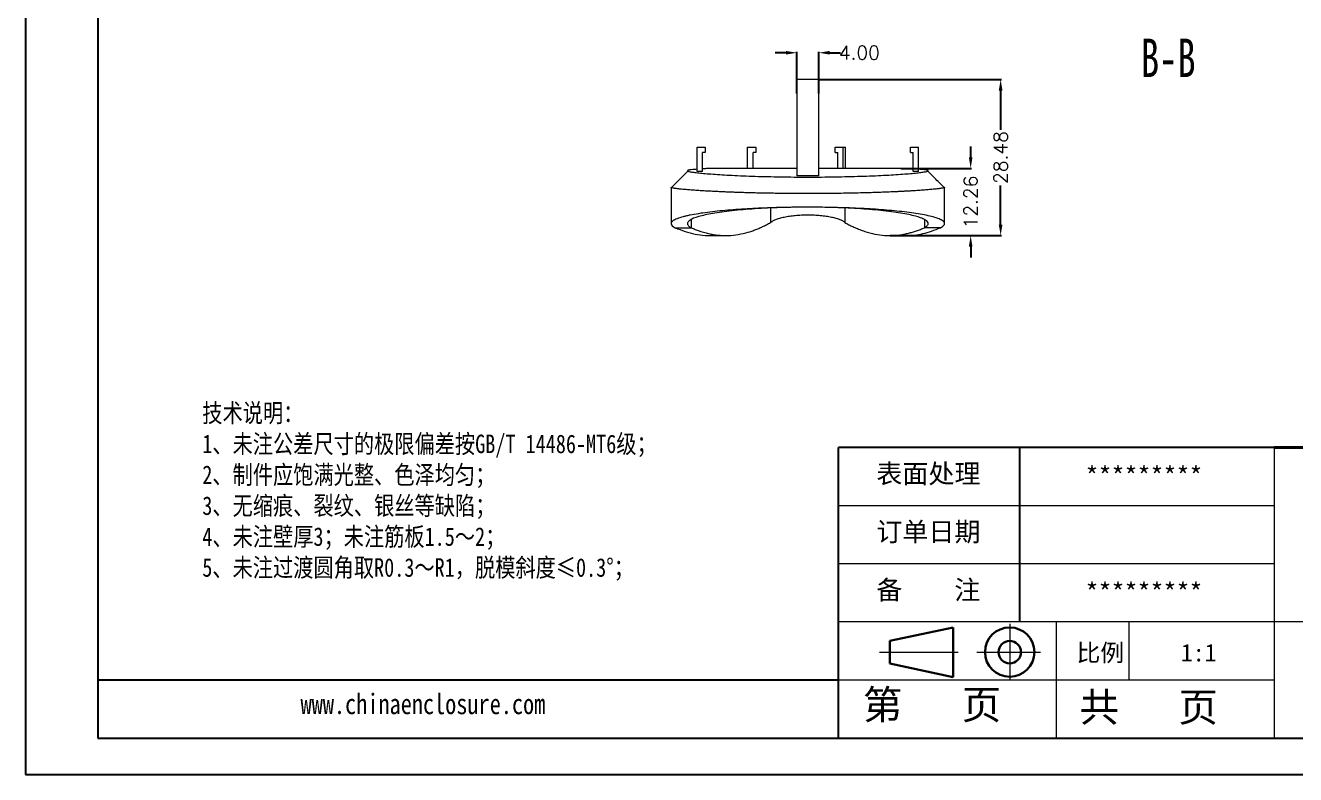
# Model space of a CAD drawing. Header units: inches. Extents: x -1125 to 2189, y 556 to 1115.
# Drawn here: x -669.9 to -437.7, y 556.7 to 693.5 of the extents above; entities that cross this region are included whole.
import ezdxf

# ---------------------------------------------------------------- set-up
doc = ezdxf.new("R2010")
doc.units = ezdxf.units.IN
doc.linetypes.add('CENTER2', pattern=[28.575, 19.05, -3.175, 3.175, -3.175])
doc.layers.add('文字', color=81, linetype='Continuous')
for name, color, linetype, lineweight in [('粗实线', 7, 'Continuous', 30), ('细实线', 3, 'Continuous', 9), ('细点划线', 2, 'CENTER2', 9)]:
    doc.layers.add(name, color=color, linetype=linetype, lineweight=lineweight)
doc.styles.add('SLDTEXTSTYLE3', font='TXT', dxfattribs={"width": 0.7})
doc.styles.get("Standard").update_dxf_attribs({"font": 'txt', "bigfont": 'gbcbig.shx'})
doc.styles.add('宋体', font='', dxfattribs={"width": 0.8, "height": 3.5})
doc.styles.get('宋体').set_extended_font_data('SimSun')
doc.dimstyles.new('2.5', dxfattribs={"dimtxt": 2.5, "dimasz": 2, "dimexe": 0.18, "dimexo": 0.0625, "dimgap": 0.09, "dimtad": 0, "dimzin": 0, "dimdsep": 46, "dimtxsty": 'Standard', "dimcen": 2, "dimclrd": 3, "dimclre": 3, "dimclrt": 256, "dimadec": 0, "dimazin": 0, "dimtfac": 1, "dimtofl": 0, "dimtmove": 0, "dimatfit": 3, "dimfxl": 1, "dimtolj": 1, "dimtzin": 0, "dimarcsym": 0})

# ---------------------------------------------------------------- blocks, each defined once
blk = doc.blocks.new('*D118')
at = {"color": 3, "lineweight": -2}
for p, q in [((-497.13, 669.43), (-497.13, 671.43)), ((-509.87, 667.43), (-496.95, 667.43)), ((-510.38, 655.17), (-496.95, 655.17)), ((-497.13, 653.17), (-497.13, 651.17))]:
    blk.add_line(p, q, dxfattribs=at)
at = {"color": 3}
for points in [[(-497.46, 669.43), (-496.8, 669.43), (-497.13, 667.43)], [(-497.46, 653.17), (-496.8, 653.17), (-497.13, 655.17)]]:
    blk.add_solid(points, dxfattribs=at)
at = {"layer": 'Defpoints', "color": 0}
for p in [(-509.93, 667.43), (-510.44, 655.17), (-497.13, 655.17)]:
    blk.add_point(p, dxfattribs=at)
at = {"insert": (-497.13, 661.3), "char_height": 2.5, "attachment_point": 5, "rotation": 90}
blk.add_mtext('\\A1;12.26', dxfattribs=at)
blk = doc.blocks.new('*D119')
at = {"color": 3, "lineweight": -2}
for p, q in [((-524.84, 683.66), (-491.47, 683.66)), ((-491.65, 681.66), (-491.65, 674.5)), ((-491.65, 657.17), (-491.65, 664.32)), ((-511.83, 655.17), (-491.47, 655.17))]:
    blk.add_line(p, q, dxfattribs=at)
at = {"color": 3}
for points in [[(-491.99, 681.66), (-491.32, 681.66), (-491.65, 683.66)], [(-491.99, 657.17), (-491.32, 657.17), (-491.65, 655.17)]]:
    blk.add_solid(points, dxfattribs=at)
at = {"layer": 'Defpoints', "color": 0}
for p in [(-524.9, 683.66), (-511.9, 655.17), (-491.65, 655.17)]:
    blk.add_point(p, dxfattribs=at)
at = {"insert": (-491.65, 669.41), "char_height": 2.5, "attachment_point": 5, "rotation": 90}
blk.add_mtext('\\A1;28.48', dxfattribs=at)
blk = doc.blocks.new('*D120')
at = {"color": 3, "lineweight": -2}
for p, q in [((-530.9, 688.56), (-532.9, 688.56)), ((-528.9, 681.14), (-528.9, 688.74)), ((-524.9, 681.14), (-524.9, 688.74)), ((-522.9, 688.56), (-520.9, 688.56))]:
    blk.add_line(p, q, dxfattribs=at)
at = {"color": 3}
for points in [[(-530.9, 688.89), (-530.9, 688.23), (-528.9, 688.56)], [(-522.9, 688.89), (-522.9, 688.23), (-524.9, 688.56)]]:
    blk.add_solid(points, dxfattribs=at)
at = {"layer": 'Defpoints', "color": 0}
for p in [(-524.9, 688.56), (-528.9, 681.07), (-524.9, 681.07)]:
    blk.add_point(p, dxfattribs=at)
at = {"insert": (-517.48, 688.56), "char_height": 2.5, "attachment_point": 5}
blk.add_mtext('\\A1;4.00', dxfattribs=at)

msp = doc.modelspace()

# ---------------------------------------------------------------- linework, layer by layer
for p, q in [((-669.936, 835.418), (-669.936, 556.726)), ((-656.665, 828.782), (-656.665, 563.361)), ((-441.674, 616.446), (-521.301, 616.446)), ((-521.301, 563.361), (-521.301, 616.446)), ((-488.123, 584.595), (-488.123, 616.446)), ((-521.301, 573.978), (-656.665, 573.978)), ((-656.665, 563.361), (-282.422, 563.361)), ((-669.936, 556.726), (-275.786, 556.726))]:
    msp.add_line(p, q)
at = {"color": 7, "linetype": 'Continuous', "lineweight": 15}
for p, q in [((-524.904, 683.655), (-528.904, 683.655)), ((-528.904, 683.655), (-528.904, 666.068)), ((-524.904, 666.068), (-524.904, 683.655)), ((-547.154, 671.33), (-545.654, 671.33)), ((-547.154, 666.863), (-547.154, 671.33)), ((-545.654, 671.33), (-545.654, 670.33)), ((-537.904, 667.434), (-537.904, 671.33)), ((-537.904, 671.33), (-536.404, 671.33)), ((-536.404, 671.33), (-536.404, 670.33)), ((-521.926, 670.33), (-521.926, 671.33)), ((-521.926, 671.33), (-520.432, 671.33)), ((-520.432, 667.434), (-520.432, 671.33)), ((-520.432, 671.33), (-519.996, 671.33)), ((-519.996, 667.434), (-519.996, 671.33)), ((-508.154, 670.33), (-508.154, 671.33)), ((-508.154, 671.33), (-506.654, 671.33)), ((-506.654, 666.863), (-506.654, 671.33)), ((-545.654, 670.33), (-546.154, 670.33)), ((-546.154, 666.863), (-546.154, 670.33)), ((-536.404, 670.33), (-536.904, 670.33)), ((-536.904, 667.434), (-536.904, 670.33)), ((-521.926, 670.33), (-521.428, 670.33)), ((-521.428, 667.434), (-521.428, 670.33)), ((-508.154, 670.33), (-507.654, 670.33)), ((-507.654, 666.863), (-507.654, 670.33)), ((-546.154, 666.863), (-547.154, 666.863)), ((-528.904, 667.434), (-543.705, 667.434)), ((-510.103, 667.434), (-524.904, 667.434)), ((-506.654, 666.863), (-507.654, 666.863)), ((-524.904, 666.068), (-528.904, 666.068)), ((-551.904, 663.989), (-551.904, 657.359)), ((-501.904, 657.359), (-501.904, 663.989)), ((-551.161, 656.611), (-548.25, 656.611)), ((-544.823, 655.175), (-541.912, 655.175)), ((-511.896, 655.175), (-508.985, 655.175)), ((-502.647, 656.611), (-505.558, 656.611))]:
    msp.add_line(p, q, dxfattribs=at)
at = {"color": 8, "linetype": 'Continuous', "lineweight": 15}
for p, q in [((-533.696, 660.206), (-533.696, 657.54)), ((-520.112, 660.206), (-520.112, 657.54)), ((-548.25, 658.091), (-548.25, 656.611)), ((-505.558, 658.091), (-505.558, 656.611))]:
    msp.add_line(p, q, dxfattribs=at)
at = {"color": 7, "linetype": 'Continuous', "lineweight": 15}
for points, knots in [([(-548.831, 666.953), (-549.331, 666.448), (-550.332, 665.44), (-551.332, 664.432), (-551.832, 663.927)], [0, 0, 0, 0, 0.5000081, 1, 1, 1, 1]), ([(-548.238, 667.182), (-548.271, 667.178), (-548.337, 667.171), (-548.426, 667.159), (-548.507, 667.147), (-548.581, 667.135), (-548.647, 667.122), (-548.744, 667.101), (-548.843, 667.069), (-548.9, 667.026), (-548.885, 666.981), (-548.771, 666.918), (-548.453, 666.833), (-547.794, 666.726), (-546.867, 666.613), (-545.684, 666.499), (-544.26, 666.386), (-542.612, 666.277), (-540.763, 666.175), (-538.736, 666.083), (-536.555, 666.003), (-534.251, 665.938), (-531.851, 665.891), (-529.388, 665.862), (-526.892, 665.852), (-524.397, 665.862), (-521.934, 665.891), (-519.536, 665.939), (-517.232, 666.004), (-515.054, 666.084), (-513.028, 666.176), (-511.18, 666.278), (-509.535, 666.387), (-508.113, 666.5), (-506.931, 666.614), (-506.007, 666.727), (-505.351, 666.834), (-505.034, 666.919), (-504.922, 666.982), (-504.909, 667.027), (-504.966, 667.07), (-505.079, 667.105), (-505.224, 667.135), (-505.377, 667.159), (-505.506, 667.174), (-505.57, 667.182)], [0, 0, 0, 0, 0.0052449, 0.010486, 0.015725, 0.0209639, 0.0262045, 0.0314487, 0.0471414, 0.0628447, 0.0785695, 0.0943042, 0.1254817, 0.1567527, 0.188171, 0.219319, 0.2505618, 0.2819324, 0.3130334, 0.3442386, 0.3755552, 0.4066105, 0.437789, 0.469066, 0.5000968, 0.5312746, 0.5625421, 0.593581, 0.6247883, 0.6560782, 0.687154, 0.7184126, 0.7497426, 0.7808664, 0.8121802, 0.8435449, 0.874705, 0.9060573, 0.9217489, 0.9374444, 0.9530333, 0.9686249, 0.9790834, 0.9895368, 1, 1, 1, 1]), ([(-547.154, 667.287), (-547.316, 667.273), (-547.677, 667.243), (-548.039, 667.203), (-548.238, 667.182)], [0, 0, 0, 0, 0.4487022, 1, 1, 1, 1]), ([(-543.705, 667.434), (-543.707, 667.434), (-543.765, 667.434), (-543.88, 667.434), (-544.053, 667.433), (-544.231, 667.431), (-544.413, 667.428), (-544.822, 667.42), (-545.403, 667.402), (-545.922, 667.373), (-546.154, 667.36)], [0, 0, 0, 0, 0.0024486, 0.0710708, 0.1416137, 0.2140774, 0.2884617, 0.3647668, 0.7152223, 1, 1, 1, 1]), ([(-507.654, 667.359), (-507.755, 667.365), (-507.907, 667.375), (-508.112, 667.385), (-508.269, 667.393), (-508.428, 667.4), (-508.59, 667.406), (-508.755, 667.412), (-508.921, 667.417), (-509.097, 667.422), (-509.446, 667.429), (-509.784, 667.435), (-510.058, 667.433), (-510.103, 667.433)], [0, 0, 0, 0, 0.1235157, 0.1866355, 0.2507485, 0.3158546, 0.3819539, 0.4490463, 0.5171318, 0.5862105, 0.6634951, 0.9449558, 1, 1, 1, 1]), ([(-505.57, 667.182), (-505.744, 667.201), (-506.105, 667.24), (-506.466, 667.272), (-506.654, 667.288)], [0, 0, 0, 0, 0.4808541, 1, 1, 1, 1]), ([(-501.973, 663.929), (-502.474, 664.433), (-503.474, 665.441), (-504.475, 666.45), (-504.975, 666.954)], [0, 0, 0, 0, 0.4999919, 1, 1, 1, 1]), ([(-501.907, 663.989), (-501.906, 663.985), (-501.904, 663.974), (-501.926, 663.953), (-501.972, 663.927), (-502.048, 663.899), (-502.151, 663.871), (-502.283, 663.841), (-502.453, 663.809), (-502.67, 663.773), (-502.95, 663.733), (-503.298, 663.69), (-503.727, 663.642), (-504.187, 663.597), (-504.654, 663.554), (-505.102, 663.517), (-505.581, 663.479), (-506.089, 663.441), (-506.626, 663.404), (-507.213, 663.366), (-507.847, 663.327), (-508.521, 663.288), (-509.192, 663.252), (-509.857, 663.218), (-510.511, 663.187), (-511.329, 663.15), (-512.327, 663.108), (-513.523, 663.063), (-514.721, 663.023), (-516.101, 662.981), (-517.677, 662.941), (-519.458, 662.903), (-521.274, 662.874), (-523.125, 662.852), (-525.009, 662.839), (-526.894, 662.835), (-528.777, 662.839), (-530.658, 662.852), (-532.353, 662.872), (-533.866, 662.895), (-535.203, 662.921), (-536.537, 662.951), (-537.684, 662.981), (-538.652, 663.009), (-539.452, 663.035), (-540.253, 663.062), (-541.053, 663.092), (-541.85, 663.123), (-542.535, 663.152), (-543.116, 663.178), (-543.602, 663.201), (-544.096, 663.225), (-544.595, 663.251), (-545.097, 663.278), (-545.602, 663.306), (-546.106, 663.335), (-546.606, 663.366), (-547.12, 663.4), (-547.663, 663.437), (-548.196, 663.476), (-548.695, 663.516), (-549.141, 663.553), (-549.571, 663.592), (-549.975, 663.632), (-550.343, 663.671), (-550.662, 663.709), (-550.934, 663.744), (-551.164, 663.777), (-551.406, 663.817), (-551.633, 663.863), (-551.806, 663.913), (-551.895, 663.955), (-551.896, 663.979), (-551.896, 663.989)], [0, 0, 0, 0, 0.0041337, 0.0141003, 0.0242517, 0.0345878, 0.0451087, 0.0558143, 0.0667046, 0.0790201, 0.0923921, 0.1068207, 0.1223059, 0.1388475, 0.1508978, 0.1629482, 0.1749986, 0.1870383, 0.1990211, 0.2109468, 0.2244471, 0.2373704, 0.2497168, 0.2614863, 0.2726789, 0.2832945, 0.3022622, 0.3206117, 0.338343, 0.3554563, 0.3800342, 0.4040607, 0.4275362, 0.4518236, 0.4759391, 0.4998832, 0.5237762, 0.5478386, 0.5720709, 0.5896265, 0.6074905, 0.625663, 0.6441443, 0.6555139, 0.6671588, 0.6790792, 0.6912749, 0.703746, 0.7164926, 0.7243925, 0.7326144, 0.7411583, 0.7500242, 0.759212, 0.7687217, 0.7785535, 0.7887072, 0.7991289, 0.8111575, 0.824793, 0.8367795, 0.8487661, 0.8607527, 0.8740555, 0.8868596, 0.8991649, 0.9109713, 0.9222789, 0.9330877, 0.9519952, 0.9703356, 0.9881091, 1, 1, 1, 1]), ([(-502.647, 656.611), (-502.513, 656.678), (-502.377, 656.755), (-502.226, 656.865), (-502.197, 656.888), (-502.142, 656.935), (-502.116, 656.959), (-502.043, 657.031), (-502.005, 657.079), (-501.945, 657.176), (-501.925, 657.224), (-501.903, 657.321), (-501.901, 657.369), (-501.922, 657.508), (-501.97, 657.596), (-502.113, 657.761), (-502.208, 657.838), (-502.373, 657.947), (-502.431, 657.981), (-502.555, 658.049), (-502.621, 658.083), (-502.971, 658.247), (-503.31, 658.369), (-504.064, 658.596), (-504.473, 658.699), (-505.368, 658.897), (-505.851, 658.99), (-506.867, 659.164), (-507.398, 659.246), (-508.513, 659.399), (-509.095, 659.472), (-510.897, 659.675), (-512.171, 659.791), (-514.839, 659.991), (-516.224, 660.074), (-519.072, 660.208), (-520.531, 660.259), (-523.486, 660.329), (-524.985, 660.347), (-527.98, 660.353), (-529.482, 660.341), (-532.453, 660.283), (-533.921, 660.238), (-536.799, 660.116), (-538.202, 660.039), (-540.236, 659.898), (-540.902, 659.847), (-542.2, 659.736), (-542.831, 659.676), (-544.061, 659.547), (-544.659, 659.478), (-545.811, 659.331), (-546.362, 659.253), (-547.415, 659.086), (-547.919, 658.997), (-548.628, 658.855), (-548.856, 658.806), (-549.294, 658.705), (-549.503, 658.654), (-550.106, 658.493), (-550.478, 658.377), (-550.958, 658.189), (-551.105, 658.124), (-551.302, 658.024), (-551.363, 657.99), (-551.479, 657.919), (-551.533, 657.883), (-551.633, 657.808), (-551.679, 657.77), (-551.759, 657.69), (-551.793, 657.65), (-551.88, 657.519), (-551.917, 657.417), (-551.864, 657.071), (-551.617, 656.84), (-551.161, 656.611)], [0, 0, 0, 0, 0.015625, 0.015625, 0.0195312, 0.0195312, 0.0234375, 0.0234375, 0.03125, 0.03125, 0.0390625, 0.0390625, 0.046875, 0.046875, 0.0625, 0.0625, 0.078125, 0.078125, 0.0859375, 0.0859375, 0.09375, 0.09375, 0.125, 0.125, 0.15625, 0.15625, 0.1875, 0.1875, 0.21875, 0.21875, 0.25, 0.25, 0.3125, 0.3125, 0.375, 0.375, 0.4375, 0.4375, 0.5, 0.5, 0.5625, 0.5625, 0.625, 0.625, 0.6875, 0.6875, 0.71875, 0.71875, 0.75, 0.75, 0.78125, 0.78125, 0.8125, 0.8125, 0.84375, 0.84375, 0.859375, 0.859375, 0.875, 0.875, 0.90625, 0.90625, 0.921875, 0.921875, 0.9296875, 0.9296875, 0.9375, 0.9375, 0.9453125, 0.9453125, 0.953125, 0.953125, 0.96875, 0.96875, 1, 1, 1, 1]), ([(-505.558, 656.611), (-505.524, 656.631), (-505.453, 656.672), (-505.355, 656.736), (-505.259, 656.805), (-505.17, 656.88), (-505.057, 656.989), (-504.953, 657.131), (-504.874, 657.372), (-504.964, 657.66), (-505.359, 658.005), (-506.004, 658.327), (-507.239, 658.747), (-509.399, 659.226), (-512.915, 659.71), (-517.155, 660.074), (-521.901, 660.3), (-526.908, 660.376), (-531.914, 660.3), (-536.659, 660.074), (-540.898, 659.71), (-544.412, 659.226), (-547.026, 658.646), (-548.347, 658.104), (-548.782, 657.713), (-548.898, 657.483), (-548.914, 657.309), (-548.855, 657.131), (-548.742, 656.976), (-548.597, 656.841), (-548.443, 656.726), (-548.315, 656.649), (-548.25, 656.611)], [0, 0, 0, 0, 0.00540823, 0.01125724, 0.01754703, 0.02427758, 0.03144889, 0.04711565, 0.0627826, 0.09655558, 0.1255365, 0.15831238, 0.18822918, 0.25055245, 0.31306437, 0.37552652, 0.4377053, 0.5000777, 0.56248682, 0.62466134, 0.68707572, 0.74960508, 0.81192303, 0.87448166, 0.90575843, 0.92025853, 0.93726246, 0.95291271, 0.96856333, 0.97903303, 0.98951192, 1, 1, 1, 1]), ([(-548.25, 656.611), (-548.128, 656.558), (-547.885, 656.453), (-547.52, 656.307), (-547.156, 656.169), (-546.793, 656.039), (-546.247, 655.857), (-545.519, 655.645), (-544.605, 655.435), (-543.695, 655.284), (-542.782, 655.193), (-541.871, 655.164), (-540.664, 655.21), (-539.147, 655.421), (-537.695, 655.807), (-536.602, 656.189), (-535.881, 656.474), (-535.155, 656.794), (-534.427, 657.146), (-533.94, 657.409), (-533.696, 657.54)], [0, 0, 0, 0, 0.0252237, 0.0503528, 0.0753881, 0.1003304, 0.1251805, 0.1881473, 0.2503306, 0.3132659, 0.3755152, 0.4379924, 0.5004866, 0.6237165, 0.750084, 0.7994716, 0.849151, 0.8991284, 0.9494095, 1, 1, 1, 1]), ([(-533.696, 657.54), (-533.676, 657.562), (-533.635, 657.604), (-533.565, 657.665), (-533.49, 657.724), (-533.411, 657.78), (-533.278, 657.866), (-533.077, 657.976), (-532.678, 658.156), (-532.087, 658.359), (-531.228, 658.569), (-530.262, 658.737), (-529.193, 658.861), (-528.067, 658.937), (-527.288, 658.954), (-526.515, 658.954), (-525.736, 658.937), (-524.609, 658.861), (-523.539, 658.736), (-522.574, 658.568), (-521.716, 658.357), (-521.126, 658.155), (-520.729, 657.975), (-520.507, 657.853), (-520.34, 657.742), (-520.214, 657.644), (-520.147, 657.575), (-520.112, 657.54)], [0, 0, 0, 0, 0.0134032, 0.0264482, 0.039135, 0.0514636, 0.0634343, 0.0958611, 0.1267606, 0.1913525, 0.2521258, 0.315278, 0.3763825, 0.4385264, 0.5000025, 0.5002456, 0.5617871, 0.6239702, 0.6851226, 0.748304, 0.8090591, 0.8736167, 0.9043944, 0.9366818, 0.9567871, 0.977893, 1, 1, 1, 1]), ([(-520.112, 657.54), (-519.991, 657.474), (-519.749, 657.342), (-519.386, 657.154), (-519.023, 656.974), (-518.661, 656.802), (-518.116, 656.555), (-517.391, 656.256), (-516.171, 655.822), (-514.654, 655.419), (-513.134, 655.209), (-511.926, 655.164), (-511.016, 655.194), (-510.105, 655.285), (-509.259, 655.426), (-508.476, 655.601), (-507.754, 655.798), (-507.027, 656.031), (-506.294, 656.299), (-505.804, 656.507), (-505.558, 656.611)], [0, 0, 0, 0, 0.025132, 0.050207, 0.0752259, 0.1001893, 0.1250979, 0.1878902, 0.2501276, 0.3767908, 0.5002948, 0.5627712, 0.6252309, 0.6873666, 0.7500795, 0.7991809, 0.848717, 0.8986945, 0.9491201, 1, 1, 1, 1]), ([(-551.161, 656.611), (-550.555, 656.365), (-549.343, 655.873), (-547.52, 655.417), (-546.013, 655.179), (-545.113, 655.2), (-544.823, 655.206)], [0, 0, 0, 0, 0.2876474, 0.5752259, 0.8628826, 1, 1, 1, 1]), ([(-508.985, 655.179), (-508.474, 655.194), (-507.429, 655.226), (-505.855, 655.513), (-504.253, 655.955), (-503.186, 656.391), (-502.647, 656.611)], [0, 0, 0, 0, 0.24150149, 0.49329502, 0.74416356, 1, 1, 1, 1])]:
    msp.add_open_spline(points, degree=3, knots=knots, dxfattribs=at)
at = {"layer": '粗实线', "color": 7, "lineweight": 40}
msp.add_line((-282.422, 616.446), (-441.674, 616.446), dxfattribs=at)
at = {"layer": '粗实线', "color": 7}
for p, q in [((-500.318, 583.602), (-511.918, 581.143)), ((-500.318, 583.602), (-500.318, 574.51)), ((-511.918, 581.143), (-511.918, 577.04)), ((-511.918, 577.04), (-500.318, 574.51))]:
    msp.add_line(p, q, dxfattribs=at)
for radius in [4.51, 2.051]:
    msp.add_circle((-489.993, 579.092), radius, dxfattribs=at)
at = {"layer": '细实线', "color": 7}
for p, q in [((-441.674, 616.446), (-441.674, 563.361)), ((-441.674, 605.829), (-521.301, 605.829)), ((-441.674, 595.212), (-521.301, 595.212)), ((-282.422, 584.595), (-521.301, 584.595)), ((-481.488, 584.595), (-481.488, 563.361)), ((-468.217, 584.595), (-468.217, 573.978)), ((-441.674, 573.978), (-521.301, 573.978))]:
    msp.add_line(p, q, dxfattribs=at)
at = {"layer": '细点划线', "color": 7}
for p, q in [((-489.993, 584.283), (-489.993, 573.978)), ((-513.768, 579.092), (-499.429, 579.092)), ((-496.025, 579.092), (-484.369, 579.092))]:
    msp.add_line(p, q, dxfattribs=at)

# ---------------------------------------------------------------- texts
at = {"color": 0, "linetype": 'Continuous', "lineweight": 0, "insert": (-461.008, 691.13), "char_height": 7, "attachment_point": 2, "style": 'SLDTEXTSTYLE3'}
msp.add_mtext('B-B', dxfattribs=at)
at = {"char_height": 3.49153, "width": 1984.40913, "attachment_point": 1}
for s, insert in [('{\\fSimHei|b0|i0|c134|p49;表面处理}', (-514.377, 613.433)), ('{\\fSimHei|b0|i0|c134|p49;*********}', (-476.135, 612.984)), ('{\\fSimHei|b0|i0|c134|p49;订单日期}', (-514.377, 602.816)), ('{\\fSimHei|b0|i0|c134|p49;备    注}', (-514.377, 592.199)), ('{\\fSimHei|b0|i0|c134|p49;*********}', (-476.135, 591.75))]:
    msp.add_mtext(s, dxfattribs=dict(at, insert=insert))
at = {"layer": '文字', "color": 0, "attachment_point": 1, "style": '宋体'}
for s, insert, char_height, width in [('{\\H1.111x;技术说明：\\P1、未注公差尺寸的极限偏差按GB/T 14486-MT6级；\\P2、制件应饱满光整、色泽均匀；\\P3、无缩痕、裂纹、银丝等缺陷；\\P4、未注壁厚3；未注筋板1.5～2；\\P5、未注过渡圆角取R0.3～R1，脱模斜度≤0.3%%D；}', (-637.6, 624.466), 3.04819, 144.6859), ('www.chinaenclosure.com', (-619.635, 571.498), 3.73712, 65.6577)]:
    msp.add_mtext(s, dxfattribs=dict(at, insert=insert, char_height=char_height, width=width))
at = {"layer": '细实线', "color": 7, "attachment_point": 1}
for s, insert, char_height, width in [('{\\fSimSun|b0|i0|c134|p54;比例}', (-477.772, 580.574), 3.18505, 13.98138), ('{\\fSimSun|b0|i0|c134|p54;1:1}', (-458.694, 580.574), 3.18505, 13.98138), ('{\\fSimSun|b0|i0|c134|p54;第   页}', (-516.834, 572.153), 5.30842, 39.81312), ('{\\fSimSun|b0|i0|c134|p54; 共   页}', (-480.838, 571.702), 5.30842, 39.81312)]:
    msp.add_mtext(s, dxfattribs=dict(at, insert=insert, char_height=char_height, width=width))

# ---------------------------------------------------------------- dimensions: what is measured, and where the dimension line sits
dim = msp.add_linear_dim(base=(-524.904, 688.56), p1=(-528.904, 681.073), p2=(-524.904, 681.073), dimstyle='2.5')
dim.commit()
dim.dimension.update_dxf_attribs({"geometry": '*D120', "text_midpoint": (-517.481, 688.56)})
for base, p1, p2, picture, middle in [((-491.655, 655.175), (-524.904, 683.655), (-511.896, 655.175), '*D119', (-491.655, 669.415)), ((-497.131, 655.175), (-509.931, 667.434), (-510.44, 655.175), '*D118', (-497.131, 661.304))]:
    dim = msp.add_linear_dim(base=base, p1=p1, p2=p2, angle=90, dimstyle='2.5')
    dim.commit()
    dim.dimension.update_dxf_attribs({"geometry": picture, "text_midpoint": middle})

doc.saveas('drawing.dxf')
